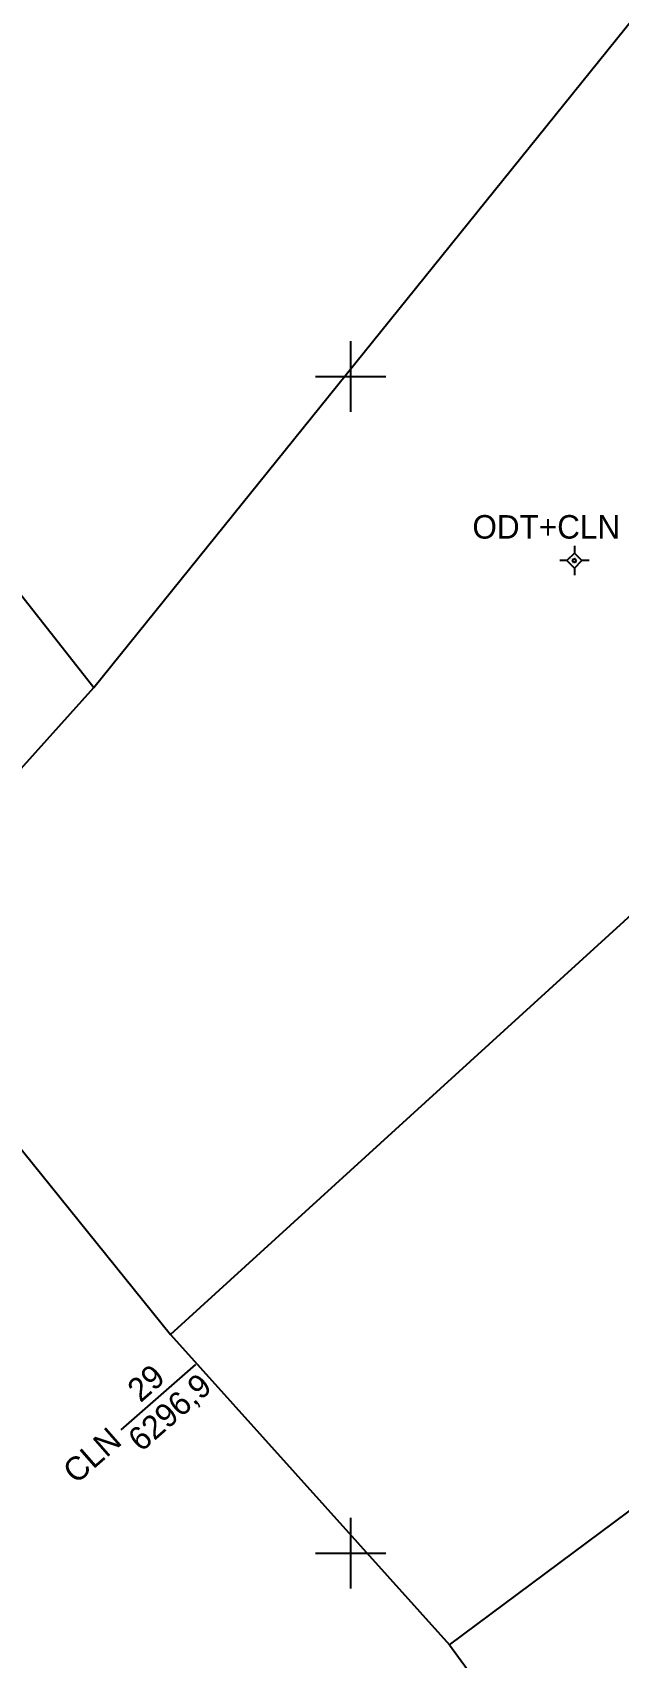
# Model space of a CAD drawing. Extents: x 549390 to 550118, y 1841259 to 1842146.
# Drawn here: x 549772.9 to 549822.8, y 1841691.1 to 1841829.2 of the extents above; entities that cross this region are included whole.
import ezdxf

# ---------------------------------------------------------------- set-up
doc = ezdxf.new("R2010")
doc.units = 0
for name, color, linetype in [('Level 10', 7, 'Continuous'), ('Level 11', 7, 'Continuous'), ('Level 13', 7, 'Continuous'), ('Level 15', 7, 'Continuous'), ('Level 2', 7, 'Continuous'), ('Level 4', 7, 'Continuous'), ('Level 63', 7, 'Continuous')]:
    doc.layers.add(name, color=color, linetype=linetype)

msp = doc.modelspace()

# ---------------------------------------------------------------- linework, layer by layer
at = {"layer": 'Level 10'}
for p, q in [((549778.17, 1841773.59), (549846.58, 1841858.41)), ((549736.08, 1841826.99), (549778.17, 1841773.59)), ((549808.4, 1841692.22), (549931.84, 1841783.98)), ((549762.89, 1841745.61), (549784.68, 1841718.58)), ((549784.68, 1841718.58), (549808.4, 1841692.22)), ((549808.4, 1841692.22), (549812.5, 1841686.61))]:
    msp.add_line(p, q, dxfattribs=at)
for points in [[(549758.68, 1841751.32), (549770.22, 1841764.73), (549778.17, 1841773.59)], [(549784.68, 1841718.58), (549837.27, 1841766.48), (549846.82, 1841754.96), (549868.26, 1841770.93), (549869.96, 1841773.59)]]:
    msp.add_lwpolyline(points, dxfattribs=at)
at = {"layer": 'Level 11'}
for p, q in [((549819.02, 1841785.61), (549819.02, 1841784.98)), ((549818.39, 1841784.36), (549817.77, 1841784.36)), ((549819.02, 1841784.98), (549818.39, 1841784.36)), ((549818.39, 1841784.36), (549819.02, 1841783.73)), ((549819.64, 1841784.36), (549819.02, 1841784.98)), ((549819.02, 1841783.73), (549819.64, 1841784.36)), ((549820.27, 1841784.36), (549819.64, 1841784.36)), ((549819.02, 1841783.73), (549819.02, 1841783.11))]:
    msp.add_line(p, q, dxfattribs=at)
msp.add_circle((549819.02, 1841784.36), 0.15, dxfattribs=at)
at = {"layer": 'Level 13'}
msp.add_line((549780.48, 1841710.49), (549786.82, 1841716.05), dxfattribs=at)
at = {"layer": 'Level 63'}
for points in [[(549800, 1841797), (549800, 1841803)], [(549797, 1841800), (549803, 1841800)], [(549800, 1841697), (549800, 1841703)], [(549797, 1841700), (549803, 1841700)]]:
    msp.add_lwpolyline(points, dxfattribs=at)

# ---------------------------------------------------------------- texts
at = {"layer": 'Level 13'}
msp.add_text('29', height=2, rotation=41.2319, dxfattribs=at).set_placement((549782.13, 1841712.74))
at = {"layer": 'Level 15'}
for s, p in [('ODT+CLN', (549818.67, 1841784.48)), ('Khối 1', (549818.82, 1841784.24)), ('Khối 1', (549818.82, 1841784.12)), ('20', (549818.94, 1841784.6))]:
    msp.add_text(s, height=0.1, dxfattribs=at).set_placement(p)
at = {"layer": 'Level 2'}
msp.add_text('ODT+CLN', height=2, dxfattribs=at).set_placement((549810.35, 1841786.23))
msp.add_text('CLN', height=2, rotation=41.2319, dxfattribs=at).set_placement((549776.65, 1841705.81))
at = {"layer": 'Level 4'}
msp.add_text('6296,9', height=2, rotation=41.2319, dxfattribs=at).set_placement((549782.19, 1841708.54))

doc.saveas('drawing.dxf')
